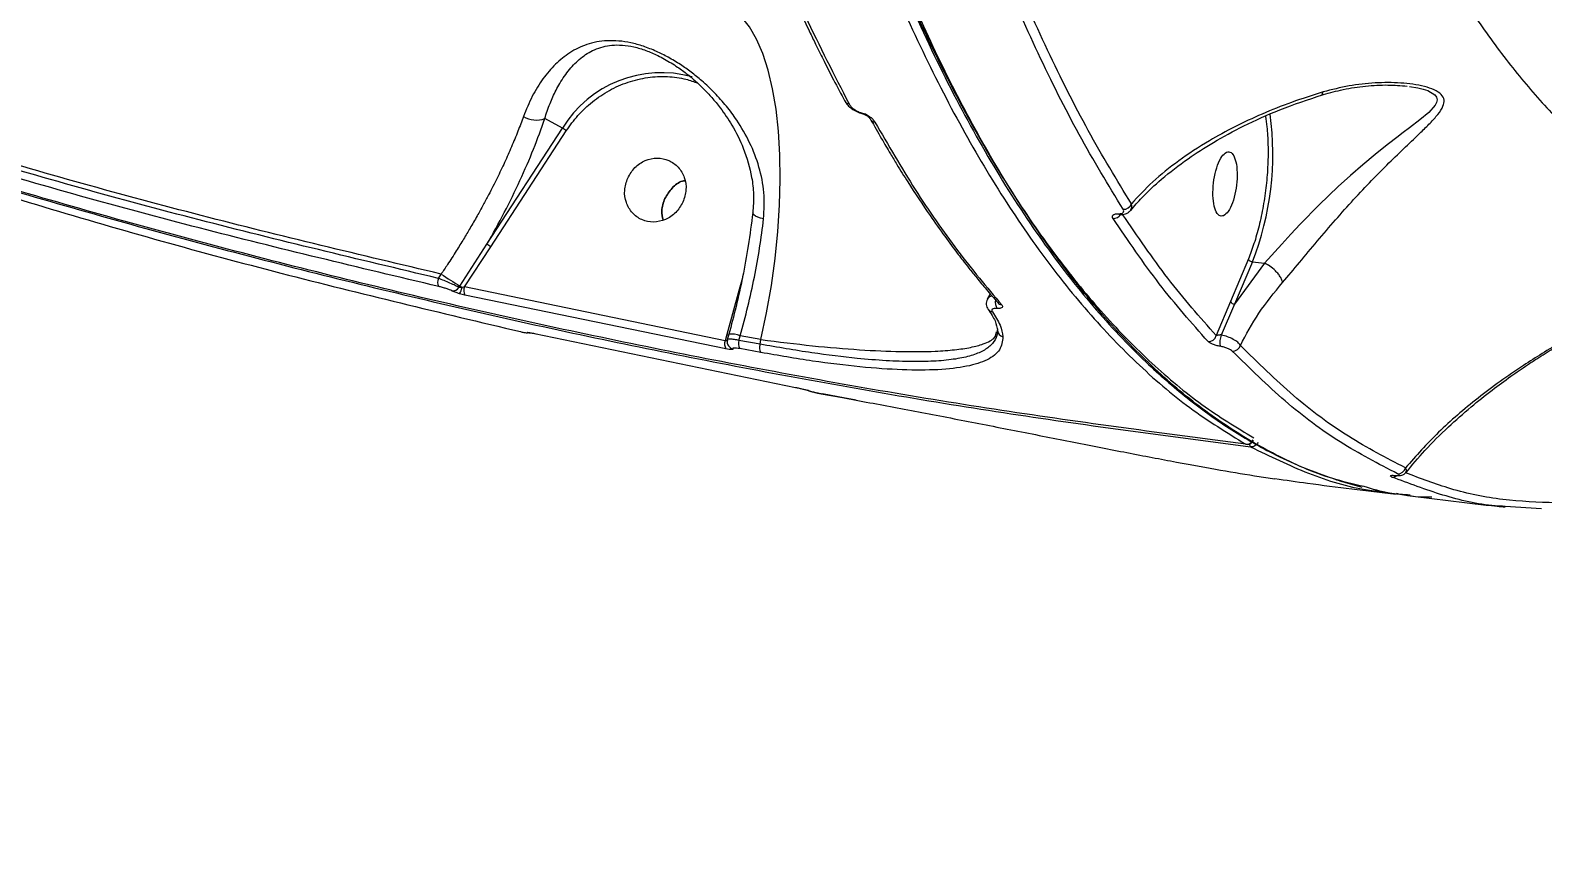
# Model space of a CAD drawing. Header units: millimetres. Extents: x -7083 to 7374, y -8368 to 7509.
# Drawn here: x 1813.5 to 2023, y -2780.8 to -2667.8 of the extents above; entities that cross this region are included whole.
import ezdxf

# ---------------------------------------------------------------- set-up
doc = ezdxf.new("R2010")
doc.units = ezdxf.units.MM
for name, color, linetype in [('DIKOM_ОБЪЕКТ', 7, 'Continuous'), ('DIKOM_РАЗМЕР_ЗОНА', 7, 'Continuous'), ('DIKOM_РАЗМЕР_ОБЪЕКТА', 7, 'Continuous')]:
    doc.layers.add(name, color=color, linetype=linetype)
doc.styles.add('style1', font='arial.ttf', dxfattribs={"width": 0.8})
doc.dimstyles.new('1-50', dxfattribs={"dimtxt": 300, "dimasz": 200, "dimexe": 100, "dimexo": 0, "dimgap": 100, "dimtad": 1, "dimtxsty": 'style1', "dimcen": 200, "dimclrd": 7, "dimclre": 7, "dimclrt": 7, "dimadec": 1, "dimazin": 2, "dimtfac": 1, "dimtmove": 0, "dimatfit": 2, "dimfxl": 0, "dimlwd": 25, "dimlwe": 18, "dimarcsym": 0})

# ---------------------------------------------------------------- blocks, each defined once
blk = doc.blocks.new('*D10')
at = {"layer": 'Defpoints', "color": 0, "transparency": 16777216}
for p in [(-5583.43, 647.96), (4593.55, 648.92), (4593.55, -5902.54)]:
    blk.add_point(p, dxfattribs=at)
at = {"layer": 'DIKOM_РАЗМЕР_ОБЪЕКТА', "color": 7, "lineweight": 18, "transparency": 16777216}
for p, q in [((-5583.43, 647.96), (-5583.43, -6002.54)), ((4593.55, 648.92), (4593.55, -6002.54))]:
    blk.add_line(p, q, dxfattribs=at)
at = {"layer": 'DIKOM_РАЗМЕР_ОБЪЕКТА', "color": 7, "lineweight": 25, "transparency": 16777216}
blk.add_line((-5383.43, -5902.54), (4393.55, -5902.54), dxfattribs=at)
at = {"layer": 'DIKOM_РАЗМЕР_ОБЪЕКТА', "color": 7, "transparency": 16777216}
for points in [[(-5383.43, -5869.2), (-5383.43, -5935.87), (-5583.43, -5902.54)], [(4393.55, -5869.2), (4393.55, -5935.87), (4593.55, -5902.54)]]:
    blk.add_solid(points, dxfattribs=at)
at = {"layer": 'DIKOM_РАЗМЕР_ОБЪЕКТА', "color": 7, "transparency": 16777216, "insert": (-226.13, -5649.37), "char_height": 300, "attachment_point": 5, "style": 'style1'}
blk.add_mtext('10150', dxfattribs=at)
blk = doc.blocks.new('*D11')
at = {"layer": 'Defpoints', "color": 0, "transparency": 16777216}
for p in [(-321.71, 5509.06), (-348.71, -4811.52), (5568.58, -4811.52)]:
    blk.add_point(p, dxfattribs=at)
at = {"layer": 'DIKOM_РАЗМЕР_ОБЪЕКТА', "color": 7, "lineweight": 18, "transparency": 16777216}
for p, q in [((-321.71, 5509.06), (5668.58, 5509.06)), ((-348.71, -4811.52), (5668.58, -4811.52))]:
    blk.add_line(p, q, dxfattribs=at)
at = {"layer": 'DIKOM_РАЗМЕР_ОБЪЕКТА', "color": 7, "lineweight": 25, "transparency": 16777216}
blk.add_line((5568.58, 5309.06), (5568.58, -4611.52), dxfattribs=at)
at = {"layer": 'DIKOM_РАЗМЕР_ОБЪЕКТА', "color": 7, "transparency": 16777216}
for points in [[(5535.25, 5309.06), (5601.91, 5309.06), (5568.58, 5509.06)], [(5535.25, -4611.52), (5601.91, -4611.52), (5568.58, -4811.52)]]:
    blk.add_solid(points, dxfattribs=at)
at = {"layer": 'DIKOM_РАЗМЕР_ОБЪЕКТА', "color": 7, "transparency": 16777216, "insert": (5315.31, 775.23), "char_height": 300, "attachment_point": 5, "rotation": 90, "style": 'style1'}
blk.add_mtext('10300', dxfattribs=at)
blk = doc.blocks.new('*D12')
at = {"layer": 'Defpoints', "color": 0, "transparency": 16777216}
for p in [(-621.71, 7509.06), (-373.6, -6811.53), (7273.89, -6811.53)]:
    blk.add_point(p, dxfattribs=at)
at = {"layer": 'DIKOM_РАЗМЕР_ЗОНА', "color": 7, "lineweight": 18, "transparency": 16777216}
for p, q in [((-621.71, 7509.06), (7373.89, 7509.06)), ((-373.6, -6811.53), (7373.89, -6811.53))]:
    blk.add_line(p, q, dxfattribs=at)
at = {"layer": 'DIKOM_РАЗМЕР_ЗОНА', "color": 7, "lineweight": 25, "transparency": 16777216}
blk.add_line((7273.89, 7309.06), (7273.89, -6611.53), dxfattribs=at)
at = {"layer": 'DIKOM_РАЗМЕР_ЗОНА', "color": 7, "transparency": 16777216}
for points in [[(7240.56, 7309.06), (7307.22, 7309.06), (7273.89, 7509.06)], [(7240.56, -6611.53), (7307.22, -6611.53), (7273.89, -6811.53)]]:
    blk.add_solid(points, dxfattribs=at)
at = {"layer": 'DIKOM_РАЗМЕР_ЗОНА', "color": 7, "transparency": 16777216, "insert": (7020.62, 1288.25), "char_height": 300, "attachment_point": 5, "rotation": 90, "style": 'style1'}
blk.add_mtext('14300', dxfattribs=at)
blk = doc.blocks.new('*D13')
at = {"layer": 'Defpoints', "color": 0, "transparency": 16777216}
for p in [(6593.53, 996.24), (-7083.43, 647.96), (6593.53, -8268.31)]:
    blk.add_point(p, dxfattribs=at)
at = {"layer": 'DIKOM_РАЗМЕР_ЗОНА', "color": 7, "lineweight": 18, "transparency": 16777216}
for p, q in [((6593.53, 996.24), (6593.53, -8368.31)), ((-7083.43, 647.96), (-7083.43, -8368.31))]:
    blk.add_line(p, q, dxfattribs=at)
at = {"layer": 'DIKOM_РАЗМЕР_ЗОНА', "color": 7, "lineweight": 25, "transparency": 16777216}
blk.add_line((-6883.43, -8268.31), (6393.53, -8268.31), dxfattribs=at)
at = {"layer": 'DIKOM_РАЗМЕР_ЗОНА', "color": 7, "transparency": 16777216}
for points in [[(-6883.43, -8234.97), (-6883.43, -8301.64), (-7083.43, -8268.31)], [(6393.53, -8234.97), (6393.53, -8301.64), (6593.53, -8268.31)]]:
    blk.add_solid(points, dxfattribs=at)
at = {"layer": 'DIKOM_РАЗМЕР_ЗОНА', "color": 7, "transparency": 16777216, "insert": (322.1, -8015.03), "char_height": 300, "attachment_point": 5, "style": 'style1'}
blk.add_mtext('13650', dxfattribs=at)

msp = doc.modelspace()

# ---------------------------------------------------------------- linework, layer by layer
at = {"layer": 'DIKOM_ОБЪЕКТ', "color": 7, "linetype": 'Continuous', "lineweight": 15}
for p, q in [((2003.898, -2675.552), (2004.214, -2675.598)), ((1887.229, -2681.412), (1884.801, -2680.069)), ((1876.78, -2697.494), (1887.229, -2681.412)), ((1877.331, -2697.842), (1887.78, -2681.76)), ((1873.026, -2703.269), (1876.78, -2697.494)), ((1873.678, -2703.393), (1877.331, -2697.842)), ((1982.237, -2699.527), (1979.765, -2705.408)), ((1982.801, -2699.91), (1980.329, -2705.792)), ((1984.455, -2700.111), (1980.329, -2705.792)), ((1982.801, -2699.91), (1984.455, -2700.111)), ((1984.459, -2700.112), (1984.455, -2700.111)), ((1870.056, -2702.207), (1870.437, -2701.621)), ((1912.166, -2702.124), (1911.718, -2703.736)), ((1872.901, -2703.462), (1873.026, -2703.269)), ((1873.678, -2703.393), (1873.342, -2703.466)), ((1909.784, -2710.84), (1873.678, -2703.393)), ((1911.718, -2703.736), (1910.021, -2709.986)), ((1946.483, -2704.355), (1946.078, -2705.097)), ((1909.878, -2711.985), (1873.743, -2704.531)), ((1979.765, -2705.408), (1977.795, -2710.143)), ((1980.329, -2705.792), (1978.475, -2710.055)), ((1883.384, -2709.861), (1919.519, -2717.315)), ((1910.021, -2709.986), (1909.784, -2710.84)), ((1910.289, -2709.954), (1910.075, -2710.724)), ((1911.693, -2710.798), (1911.869, -2710.165)), ((1914.737, -2710.693), (1911.869, -2710.165)), ((1947.524, -2709.628), (1947.434, -2709.969)), ((1914.625, -2711.338), (1911.693, -2710.798)), ((1914.722, -2712.482), (1911.787, -2711.942)), ((1914.625, -2711.338), (1914.737, -2710.693)), ((1923.09, -2718.191), (1926.025, -2718.731)), ((1923.246, -2718.166), (1926.181, -2718.705)), ((1926.176, -2718.709), (1927.904, -2719.028)), ((1983.083, -2729.544), (1985.924, -2729.958)), ((2022.849, -2734.134), (2017.812, -2733.807))]:
    msp.add_line(p, q, dxfattribs=at)
at = {"layer": 'DIKOM_ОБЪЕКТ', "color": 7, "linetype": 'Continuous', "lineweight": 15, "flags": 128}
for points in [[(1914.737, -2710.693), (1915.521, -2706.963), (1916.176, -2703.201), (1916.698, -2699.441), (1917.081, -2695.716), (1917.321, -2692.06), (1917.417, -2688.508), (1917.367, -2685.091), (1917.173, -2681.841), (1916.835, -2678.787), (1916.357, -2675.957), (1915.744, -2673.377), (1915, -2671.07), (1914.133, -2669.058), (1913.15, -2667.358), (1912.061, -2665.987)], [(2004.56, -2675.647), (2005.696, -2675.811), (2006.46, -2675.998), (2007.089, -2676.206), (2008.066, -2676.771), (2008.313, -2677.105), (2008.391, -2677.472), (2008.319, -2677.827), (2008.116, -2678.219), (2007.218, -2679.219), (2005.991, -2680.255), (2004.574, -2681.349), (2003.696, -2682.014), (2002.813, -2682.685), (2001.641, -2683.587), (2000.78, -2684.262), (1999.814, -2685.034), (1998.073, -2686.475), (1996.375, -2687.944), (1994.665, -2689.494), (1992.037, -2692.02), (1989.413, -2694.712), (1988.115, -2696.1), (1986.876, -2697.45), (1984.459, -2700.112), (1984.459, -2700.112)], [(1928.679, -2679.267), (1928.686, -2679.302), (1928.696, -2679.33), (1928.707, -2679.351), (1928.72, -2679.366), (1928.735, -2679.373), (1928.751, -2679.374), (1928.769, -2679.367), (1928.788, -2679.354)], [(1915.104, -2693.964), (1914.673, -2693.849), (1914.297, -2693.716), (1913.992, -2693.571), (1913.77, -2693.419), (1913.638, -2693.266), (1913.604, -2693.119), (1913.604, -2693.114)], [(1882.761, -2709.734), (1882.887, -2709.758), (1882.914, -2709.76)], [(1883.384, -2709.861), (1883.453, -2709.872), (1883.461, -2709.871)], [(1921.304, -2717.755), (1921.139, -2717.707), (1921.096, -2717.687)]]:
    msp.add_lwpolyline(points, dxfattribs=at)
at = {"layer": 'DIKOM_ОБЪЕКТ', "color": 7, "linetype": 'Continuous', "lineweight": 15}
for centre, radius, start, end in [((1900.941, -2689.788), 16.067, 74.54044, 148.58105), ((1927.015, -2677.245), 0.78, 209.52085, 264.34359), ((1883.603, -2676.774), 3.506, 239.73352, 289.98153), ((1930.588, -2679.785), 0.783, 210.50548, 264.38608), ((1944.887, -2684.999), 40.741, 338.53061, 7.80009), ((1881.698, -2690.766), 10.867, 55.96786, 59.40578), ((1963.601, -2692.783), 1.118, 264.8313, 329.05164), ((1964.428, -2693.065), 0.294, 220.53352, 265.58246), ((1964.988, -2691.517), 1.118, 264.847, 340.57414), ((1871.249, -2706.848), 10.867, 55.96786, 59.40578), ((1871.232, -2702.714), 1.281, 156.66948, 209.40436), ((1905.507, -2649.37), 62.929, 236.13017, 238.92543), ((1872.06, -2702.98), 0.969, 262.12445, 330.1709), ((1870.09, -2702.695), 3.342, 330.55291, 346.6619), ((1868.084, -2711.541), 9.636, 56.93, 59.13953), ((1874.849, -2703.897), 1.275, 156.69562, 209.7952), ((1946.907, -2705.992), 0.871, 210.57077, 261.72181), ((1948.483, -2705.532), 1.317, 165.40621, 219.90368), ((1948.174, -2705.047), 0.827, 218.55992, 263.06574), ((1980.381, -2705.109), 0.685, 205.93741, 265.64311), ((1882.624, -2708.786), 0.969, 256.66241, 280.0506), ((1910.551, -2707.887), 2.165, 255.83138, 262.46697), ((1910.686, -2712.996), 3.069, 67.32274, 97.42063), ((1948.453, -2709.337), 0.973, 186.81487, 258.38274), ((1976.748, -2709.897), 1.076, 265.36402, 346.79901), ((1981.675, -2711.162), 3.386, 160.91521, 187.77369), ((1911.008, -2711.315), 1.314, 158.80253, 210.6284), ((1911.028, -2711.041), 0.945, 213.7063, 258.04471), ((1912.931, -2711.272), 1.326, 159.09373, 210.37616), ((1915.868, -2711.808), 1.329, 159.26332, 210.44407), ((1980.096, -2711.205), 1.074, 265.50106, 344.72957), ((1982.932, -2725.135), 0.559, 181.24524, 227.79993), ((2002.987, -2728.268), 1.012, 265.91505, 349.66086), ((2002.217, -2728.786), 0.944, 264.36695, 308.77096)]:
    msp.add_arc(centre, radius, start, end, dxfattribs=at)
for points, knots in [([(1967.942, -2044.189), (1965.699, -2049.747), (1961.208, -2060.871), (1954.776, -2078.454), (1948.583, -2096.655), (1942.669, -2115.495), (1937.045, -2134.907), (1931.73, -2154.846), (1926.739, -2175.258), (1922.088, -2196.091), (1917.792, -2217.287), (1914.308, -2236.366), (1911.503, -2253.228), (1909.262, -2267.834), (1907.18, -2282.651), (1905.266, -2297.661), (1903.527, -2312.847), (1901.973, -2328.188), (1900.425, -2345.761), (1899.002, -2365.574), (1897.846, -2387.583), (1897.125, -2409.679), (1896.859, -2431.786), (1897.021, -2448.915), (1897.321, -2461.167), (1897.561, -2468.63), (1897.861, -2476.066), (1898.219, -2483.47), (1898.636, -2490.84), (1899.114, -2498.171), (1899.969, -2509.75), (1901.389, -2525.409), (1903.586, -2544.203), (1906.14, -2561.964), (1909.012, -2578.69), (1912.284, -2594.883), (1915.96, -2610.484), (1920.037, -2625.43), (1924.516, -2639.659), (1929.394, -2653.109), (1934.666, -2665.717), (1940.326, -2677.422), (1946.366, -2688.165), (1952.777, -2697.884), (1959.547, -2706.529), (1966.667, -2714.013), (1974.102, -2720.4), (1979.288, -2723.584), (1981.892, -2725.182)], [0, 0, 0, 0, 0.0248239, 0.0496902, 0.074599, 0.0995502, 0.1245438, 0.1495798, 0.1746582, 0.1997791, 0.2249424, 0.2501481, 0.2668666, 0.2837596, 0.3008272, 0.3180694, 0.3354861, 0.3530774, 0.3708432, 0.3960072, 0.4215132, 0.4473613, 0.4735514, 0.5000836, 0.5092169, 0.5183856, 0.5275897, 0.5368291, 0.5461038, 0.5554139, 0.5647593, 0.5906387, 0.6167852, 0.6407872, 0.66501, 0.6894536, 0.714118, 0.7390032, 0.7641093, 0.7894361, 0.8149838, 0.8407523, 0.8667415, 0.8929516, 0.9193825, 0.9460342, 0.9729067, 1, 1, 1, 1]), ([(1929.412, -2169.68), (1928.891, -2171.868), (1927.918, -2175.956), (1926.6, -2181.692), (1925.504, -2186.563), (1924.619, -2190.582), (1923.21, -2197.078), (1920.545, -2209.822), (1916.959, -2228.462), (1913.25, -2249.989), (1909.899, -2271.803), (1906.829, -2294.706), (1904.116, -2318.643), (1901.898, -2342.57), (1900.184, -2366.399), (1898.978, -2390.048), (1898.282, -2413.451), (1898.102, -2436.543), (1898.436, -2459.245), (1899.284, -2481.473), (1900.643, -2503.145), (1902.507, -2524.191), (1904.872, -2544.551), (1907.731, -2564.171), (1911.074, -2582.977), (1914.891, -2600.902), (1919.165, -2617.879), (1923.885, -2633.86), (1929.036, -2648.794), (1934.606, -2662.646), (1940.574, -2675.359), (1946.922, -2686.889), (1953.623, -2697.196), (1960.663, -2706.246), (1967.396, -2713.364), (1973.724, -2718.874), (1979.565, -2723.091), (1984.873, -2726.157), (1989.545, -2728.355), (1992.228, -2729.325), (1993.551, -2729.803)], [0, 0, 0, 0, 0.0092598, 0.0172977, 0.0240957, 0.029639, 0.0340469, 0.051097, 0.0822953, 0.1101523, 0.1380087, 0.1696628, 0.2013474, 0.2330522, 0.2647064, 0.2963609, 0.3280156, 0.3596705, 0.3913692, 0.4230611, 0.4547169, 0.4863731, 0.5180295, 0.549687, 0.5814007, 0.6130834, 0.6447423, 0.6764024, 0.7080638, 0.7397276, 0.7714562, 0.803137, 0.8348049, 0.8664753, 0.8981479, 0.9218006, 0.9454821, 0.9691872, 0.9848034, 1, 1, 1, 1]), ([(1929.463, -2169.9), (1928.948, -2171.989), (1926.763, -2180.862), (1923.26, -2196.902), (1918.984, -2217.92), (1915.112, -2239.178), (1911.618, -2260.593), (1908.509, -2282.186), (1905.788, -2303.925), (1903.467, -2325.76), (1901.563, -2347.543), (1900.081, -2369.183), (1899.021, -2390.628), (1898.382, -2411.887), (1898.167, -2432.938), (1898.38, -2453.71), (1899.022, -2474.096), (1900.086, -2493.998), (1901.567, -2513.356), (1903.46, -2532.158), (1905.766, -2550.406), (1908.485, -2568.071), (1911.61, -2585.072), (1915.119, -2601.296), (1918.997, -2616.698), (1923.241, -2631.268), (1927.842, -2644.993), (1932.799, -2657.843), (1938.096, -2669.777), (1943.71, -2680.736), (1949.608, -2690.662), (1955.765, -2699.535), (1962.181, -2707.366), (1968.859, -2714.132), (1975.781, -2719.921), (1980.583, -2722.85), (1982.991, -2724.319)], [0, 0, 0, 0, 0.0092884, 0.0394577, 0.0695441, 0.0994905, 0.1294235, 0.1593366, 0.1893941, 0.2195641, 0.2497442, 0.2797043, 0.3096446, 0.3396262, 0.3696617, 0.3998398, 0.4300056, 0.4600218, 0.4899751, 0.5198793, 0.5498043, 0.5799324, 0.6101197, 0.6402049, 0.6701322, 0.7000803, 0.7300946, 0.7600888, 0.7902151, 0.8203769, 0.8503551, 0.880182, 0.9099892, 0.9398698, 0.9698474, 1, 1, 1, 1]), ([(1998.287, -2731.059), (1996.784, -2730.711), (1992.635, -2729.75), (1986.058, -2726.82), (1978.587, -2722.429), (1971.408, -2716.851), (1964.525, -2710.203), (1957.955, -2702.516), (1951.707, -2693.844), (1945.792, -2684.237), (1940.217, -2673.747), (1934.989, -2662.427), (1930.114, -2650.333), (1925.595, -2637.517), (1921.434, -2624.034), (1917.633, -2609.939), (1914.191, -2595.287), (1911.647, -2582.787), (1909.823, -2572.772), (1908.582, -2565.443), (1907.419, -2558.03), (1906.333, -2550.539), (1905.323, -2542.975), (1904.389, -2535.344), (1903.294, -2525.536), (1902.123, -2513.47), (1900.986, -2499.059), (1899.983, -2482.784), (1899.213, -2464.602), (1898.788, -2444.495), (1898.769, -2424.338), (1899.138, -2404.196), (1899.825, -2385.585), (1900.728, -2368.51), (1901.766, -2352.936), (1903.018, -2337.329), (1904.482, -2321.709), (1906.155, -2306.099), (1908.035, -2290.521), (1910.394, -2272.931), (1913.333, -2253.384), (1916.96, -2231.978), (1920.961, -2210.841), (1925.292, -2189.994), (1928.47, -2176.402), (1930.058, -2169.612)], [0, 0, 0, 0, 0.0167735, 0.0463059, 0.0755867, 0.104616, 0.1333938, 0.1619202, 0.190195, 0.2182182, 0.24599, 0.2735103, 0.3007791, 0.3277963, 0.354562, 0.3810762, 0.4073389, 0.4333501, 0.4454217, 0.4574314, 0.4693792, 0.481265, 0.4930889, 0.5048509, 0.516551, 0.5378393, 0.5589195, 0.5797915, 0.6079166, 0.6356547, 0.6630059, 0.6899701, 0.7165474, 0.7369524, 0.7573331, 0.7776895, 0.7980216, 0.8183295, 0.8386131, 0.8588724, 0.8871931, 0.9154662, 0.9436917, 0.9718696, 1, 1, 1, 1]), ([(1983.631, -2244.122), (1982.63, -2249.575), (1980.623, -2260.497), (1977.928, -2277.057), (1975.465, -2293.742), (1973.265, -2310.532), (1971.449, -2326.334), (1969.968, -2341.136), (1968.769, -2354.942), (1967.752, -2368.807), (1966.923, -2382.712), (1966.286, -2396.635), (1965.854, -2410.321), (1965.621, -2423.762), (1965.579, -2436.956), (1965.73, -2450.123), (1966.079, -2463.242), (1966.631, -2476.288), (1967.343, -2488.415), (1968.175, -2499.64), (1969.092, -2509.985), (1970.155, -2520.236), (1971.368, -2530.376), (1972.731, -2540.391), (1974.247, -2550.264), (1976.261, -2561.964), (1978.901, -2575.304), (1982.323, -2590.004), (1986.163, -2604.119), (1989.804, -2615.62), (1993.073, -2624.793), (1995.834, -2631.898), (1998.732, -2638.734), (2001.768, -2645.287), (2004.939, -2651.54), (2008.247, -2657.481), (2012.049, -2663.684), (2016.392, -2669.988), (2021.321, -2676.198), (2026.458, -2681.749), (2031.797, -2686.614), (2037.731, -2691.064), (2044.287, -2694.886), (2051.498, -2697.749), (2057.695, -2699.361), (2061.537, -2699.551), (2062.848, -2699.615)], [0, 0, 0, 0, 0.0251037, 0.0502876, 0.0755515, 0.100895, 0.126318, 0.1470333, 0.1679094, 0.1889463, 0.2101439, 0.2315021, 0.2530208, 0.2736057, 0.2943939, 0.3153856, 0.3365806, 0.357979, 0.3795806, 0.3972692, 0.4151157, 0.4331201, 0.4512824, 0.4696026, 0.4880808, 0.5067168, 0.5369288, 0.5675631, 0.5986198, 0.630099, 0.6482785, 0.6665959, 0.6850515, 0.7036451, 0.7223769, 0.7412468, 0.7602549, 0.7853894, 0.8107125, 0.8362243, 0.8619248, 0.8878143, 0.9195038, 0.9513651, 0.9833985, 1, 1, 1, 1]), ([(1981.892, -2725.182), (1970.605, -2723.696), (1948.03, -2720.725), (1914.437, -2714.905), (1881.08, -2708.094), (1848.007, -2700.199), (1815.437, -2691.309), (1783.395, -2681.444), (1751.903, -2670.638), (1720.792, -2658.842), (1689.911, -2645.98), (1659.275, -2632.076), (1628.996, -2616.995), (1608.093, -2606.063), (1597.451, -2599.886), (1596.56, -2599.369)], [0, 0, 0, 0, 0.083195, 0.16639, 0.249585, 0.33278, 0.415975, 0.4976845, 0.579394, 0.6611035, 0.742813, 0.826008, 0.909203, 0.992398, 1, 1, 1, 1]), ([(1629.266, -2617.004), (1629.772, -2617.275), (1640.041, -2622.769), (1660.534, -2632.614), (1690.933, -2646.531), (1722.02, -2659.433), (1753.703, -2671.424), (1785.786, -2682.378), (1818.236, -2692.297), (1850.829, -2701.113), (1883.527, -2708.848), (1916.3, -2715.491), (1949.299, -2721.177), (1971.471, -2724.092), (1982.557, -2725.55)], [0, 0, 0, 0, 0.0046515, 0.0943961, 0.1841407, 0.2755169, 0.3668931, 0.4582693, 0.5496454, 0.6410216, 0.7307662, 0.8205108, 0.9102554, 1, 1, 1, 1]), ([(1909.408, -2638.112), (1909.875, -2639.463), (1910.712, -2641.887), (1911.853, -2645.033), (1912.752, -2647.449), (1913.508, -2649.436), (1914.943, -2653.132), (1916.804, -2657.685), (1919.067, -2662.869), (1920.541, -2666.079), (1921.638, -2668.394), (1922.473, -2670.123), (1923.544, -2672.284), (1924.858, -2674.862), (1925.829, -2676.678), (1926.354, -2677.659)], [0, 0, 0, 0, 0.09176, 0.1646034, 0.218586, 0.2618673, 0.306037, 0.4843539, 0.5980391, 0.7029135, 0.7371859, 0.7838559, 0.8431945, 0.9152286, 1, 1, 1, 1]), ([(1910.008, -2638.493), (1911.719, -2643.286), (1915.154, -2652.91), (1920.806, -2666.124), (1924.889, -2674.045), (1926.938, -2678.021)], [0, 0, 0, 0, 0.330661, 0.6639943, 1, 1, 1, 1]), ([(1966.042, -2691.889), (1964.03, -2688.579), (1960.012, -2681.966), (1954.384, -2670.732), (1949.036, -2658.651), (1945.764, -2649.778), (1944.126, -2645.335)], [0, 0, 0, 0, 0.2503497, 0.499999, 0.7496488, 1, 1, 1, 1]), ([(1964.888, -2692.631), (1962.838, -2689.256), (1958.764, -2682.545), (1953.093, -2671.191), (1947.77, -2659.127), (1944.531, -2650.336), (1942.921, -2645.968)], [0, 0, 0, 0, 0.2544898, 0.5059863, 0.7544897, 1, 1, 1, 1]), ([(1915.104, -2693.964), (1915.168, -2692.745), (1915.295, -2690.319), (1914.548, -2686.751), (1913.26, -2683.387), (1911.652, -2680.6), (1909.97, -2678.33), (1908.353, -2676.51), (1906.707, -2674.952), (1905.108, -2673.654), (1903.553, -2672.557), (1901.942, -2671.586), (1900.221, -2670.726), (1898.474, -2670.04), (1896.708, -2669.552), (1895.002, -2669.292), (1893.419, -2669.264), (1891.943, -2669.443), (1890.622, -2669.795), (1889.39, -2670.304), (1887.905, -2671.143), (1886.237, -2672.492), (1884.512, -2674.517), (1883.001, -2676.916), (1882.225, -2678.839), (1881.835, -2679.802)], [0, 0, 0, 0, 0.062911, 0.1251531, 0.1877615, 0.2500581, 0.2918366, 0.3338429, 0.3750536, 0.4072144, 0.4376331, 0.4700888, 0.5002954, 0.5323718, 0.5631218, 0.5938578, 0.6257023, 0.6560076, 0.6885733, 0.7189131, 0.7510726, 0.8130822, 0.8756126, 0.9376691, 1, 1, 1, 1]), ([(1884.801, -2680.069), (1884.909, -2679.722), (1885.131, -2679.006), (1885.507, -2678.002), (1885.914, -2677.043), (1886.364, -2676.113), (1886.893, -2675.155), (1887.512, -2674.19), (1888.21, -2673.267), (1888.962, -2672.435), (1889.779, -2671.695), (1890.672, -2671.052), (1891.688, -2670.507), (1892.813, -2670.109), (1894.092, -2669.881), (1895.514, -2669.862), (1897.125, -2670.104), (1898.521, -2670.521), (1899.624, -2670.96), (1900.498, -2671.353), (1901.074, -2671.676), (1901.385, -2671.85)], [0, 0, 0, 0, 0.0458991, 0.0947615, 0.1413106, 0.1877488, 0.2401062, 0.3004125, 0.3607144, 0.4206562, 0.4804541, 0.5403959, 0.6008369, 0.6652788, 0.7220429, 0.7825483, 0.8429668, 0.9031239, 0.9326631, 0.9637654, 1, 1, 1, 1]), ([(1901.388, -2671.834), (1901.994, -2672.193), (1903.094, -2672.844), (1904.59, -2673.949), (1905.814, -2674.988), (1906.901, -2676.048), (1907.987, -2677.211), (1909.326, -2678.846), (1910.886, -2681.153), (1912.477, -2684.344), (1913.42, -2687.608), (1913.773, -2690.635), (1913.662, -2692.269), (1913.604, -2693.113)], [0, 0, 0, 0, 0.0771511, 0.1401158, 0.2054191, 0.2572022, 0.3190136, 0.3910278, 0.5046117, 0.6447126, 0.8100053, 0.9018628, 1, 1, 1, 1]), ([(1870.056, -2702.207), (1858.987, -2699.576), (1836.856, -2694.315), (1804.026, -2685.145), (1782.427, -2678.19), (1771.625, -2674.712)], [0, 0, 0, 0, 0.3333846, 0.6666154, 1, 1, 1, 1]), ([(1870.437, -2701.621), (1859.345, -2698.986), (1837.167, -2693.719), (1804.268, -2684.532), (1782.626, -2677.563), (1771.802, -2674.077)], [0, 0, 0, 0, 0.3333848, 0.6666152, 1, 1, 1, 1]), ([(1887.78, -2681.76), (1888.296, -2681.039), (1889.352, -2679.563), (1891.379, -2677.675), (1893.72, -2676.096), (1896.318, -2674.955), (1899.04, -2674.306), (1901.747, -2674.192), (1904.093, -2674.476), (1905.441, -2674.971), (1905.981, -2675.17)], [0, 0, 0, 0, 0.1225613, 0.2509667, 0.3835866, 0.5184189, 0.6532512, 0.7858711, 0.9142765, 1, 1, 1, 1]), ([(1965.944, -2692.805), (1966.457, -2692.202), (1967.704, -2690.734), (1970.311, -2688.317), (1973.611, -2685.759), (1977.444, -2683.293), (1981.666, -2681.009), (1986.666, -2678.737), (1990.519, -2677.443), (1992.523, -2676.77)], [0, 0, 0, 0, 0.0958817, 0.2334025, 0.3935351, 0.5278708, 0.6731372, 0.829976, 1, 1, 1, 1]), ([(1992.595, -2676.392), (1991.122, -2676.857), (1988.185, -2677.786), (1984.112, -2679.422), (1980.303, -2681.203), (1976.389, -2683.349), (1972.533, -2685.887), (1968.881, -2688.814), (1966.987, -2690.866), (1966.042, -2691.889)], [0, 0, 0, 0, 0.1250849, 0.2495036, 0.3737833, 0.4989457, 0.6668146, 0.8338975, 1, 1, 1, 1]), ([(1986.984, -2702.772), (1987.757, -2701.862), (1989.296, -2700.05), (1991.781, -2697.052), (1994.304, -2694.099), (1996.836, -2691.261), (1999.323, -2688.618), (2001.736, -2686.185), (2004.042, -2683.961), (2005.947, -2682.159), (2007.438, -2680.692), (2008.53, -2679.492), (2009.238, -2678.43), (2009.429, -2677.494), (2009.045, -2676.711), (2008.051, -2676.071), (2006.199, -2675.461), (2003.384, -2675.075), (1999.813, -2675.083), (1996.183, -2675.471), (1993.789, -2676.085), (1992.595, -2676.392)], [0, 0, 0, 0, 0.0612775, 0.1220549, 0.1831424, 0.2440309, 0.3054807, 0.3666224, 0.428209, 0.490563, 0.5320963, 0.5739533, 0.6168028, 0.6493337, 0.6821381, 0.7149941, 0.7475591, 0.8115834, 0.8750358, 0.9376173, 1, 1, 1, 1]), ([(1992.302, -2676.855), (1993.2, -2676.595), (1995.12, -2676.041), (1998.102, -2675.581), (2001.123, -2675.351), (2003.015, -2675.491), (2003.912, -2675.558)], [0, 0, 0, 0, 0.2307481, 0.4930925, 0.7595231, 1, 1, 1, 1]), ([(1992.305, -2676.831), (1992.368, -2676.798), (1992.497, -2676.731), (1992.562, -2676.506), (1992.595, -2676.392)], [0, 0, 0, 0, 0.4902568, 1, 1, 1, 1]), ([(1926.336, -2677.628), (1926.463, -2677.826), (1926.705, -2678.204), (1927.277, -2678.713), (1927.857, -2679.065), (1928.359, -2679.275), (1928.612, -2679.341), (1928.737, -2679.374)], [0, 0, 0, 0, 0.2812311, 0.5374908, 0.7754514, 0.8896218, 1, 1, 1, 1]), ([(1926.938, -2678.021), (1927.009, -2678.133), (1927.151, -2678.359), (1927.513, -2678.706), (1927.928, -2678.984), (1928.342, -2679.175), (1928.567, -2679.236), (1928.679, -2679.267)], [0, 0, 0, 0, 0.2489023, 0.4985243, 0.7487118, 0.8743159, 1, 1, 1, 1]), ([(1881.835, -2679.802), (1881.587, -2680.476), (1881.077, -2681.856), (1880.201, -2683.978), (1879.241, -2686.141), (1878.186, -2688.359), (1877.188, -2690.324), (1876.253, -2692.077), (1875.402, -2693.615), (1874.493, -2695.195), (1873.531, -2696.807), (1872.488, -2698.492), (1871.447, -2700.113), (1870.731, -2701.181), (1870.437, -2701.621)], [0, 0, 0, 0, 0.0969257, 0.1985545, 0.297857, 0.3965173, 0.5021471, 0.5646527, 0.6339556, 0.7100597, 0.7782315, 0.8524001, 0.9393027, 1, 1, 1, 1]), ([(1876.78, -2697.494), (1877.601, -2696.022), (1879.249, -2693.067), (1881.399, -2688.642), (1883.306, -2684.267), (1884.303, -2681.469), (1884.801, -2680.069)], [0, 0, 0, 0, 0.2485377, 0.4991767, 0.7493924, 1, 1, 1, 1]), ([(1928.679, -2679.267), (1928.797, -2679.3), (1929.033, -2679.365), (1929.466, -2679.566), (1929.902, -2679.856), (1930.285, -2680.216), (1930.436, -2680.448), (1930.512, -2680.564)], [0, 0, 0, 0, 0.1256121, 0.2512712, 0.5014295, 0.7510934, 1, 1, 1, 1]), ([(1928.737, -2679.374), (1928.763, -2679.38), (1928.817, -2679.393), (1928.936, -2679.432), (1929.172, -2679.529), (1929.475, -2679.713), (1929.763, -2679.96), (1929.86, -2680.102), (1929.911, -2680.178)], [0, 0, 0, 0, 0.0363157, 0.0759062, 0.167162, 0.3965633, 0.6787637, 1, 1, 1, 1]), ([(1929.923, -2680.199), (1930.428, -2681.094), (1931.334, -2682.699), (1932.555, -2684.768), (1933.513, -2686.352), (1934.315, -2687.649), (1935.832, -2690.056), (1937.78, -2692.999), (1940.124, -2696.313), (1941.637, -2698.347), (1942.759, -2699.805), (1943.61, -2700.89), (1944.697, -2702.24), (1946.026, -2703.842), (1947, -2704.959), (1947.527, -2705.563)], [0, 0, 0, 0, 0.0917379, 0.1645741, 0.2185507, 0.2618365, 0.3060119, 0.4843491, 0.5980473, 0.7029409, 0.7372125, 0.7838832, 0.8432223, 0.9152506, 1, 1, 1, 1]), ([(1930.512, -2680.564), (1932.355, -2683.731), (1936.048, -2690.079), (1941.91, -2698.531), (1946.016, -2703.419), (1948.074, -2705.868)], [0, 0, 0, 0, 0.3319584, 0.6652917, 1, 1, 1, 1]), ([(1984.599, -2679.766), (1984.673, -2680.237), (1984.865, -2681.448), (1984.985, -2683.707), (1984.962, -2686.447), (1984.737, -2689.331), (1984.326, -2692.207), (1983.749, -2694.933), (1983.053, -2697.419), (1982.505, -2698.835), (1982.237, -2699.527)], [0, 0, 0, 0, 0.0818437, 0.2108146, 0.3439801, 0.4793465, 0.6147129, 0.7478784, 0.8768494, 1, 1, 1, 1]), ([(1901.425, -2691.158), (1901.726, -2690.657), (1902.329, -2689.656), (1903.408, -2688.819), (1904.065, -2688.698), (1904.172, -2688.678)], [0, 0, 0, 0, 0.4555861, 0.9111722, 1, 1, 1, 1]), ([(1904.172, -2688.678), (1904.065, -2688.698), (1903.408, -2688.819), (1902.329, -2689.656), (1901.726, -2690.657), (1901.425, -2691.158)], [0, 0, 0, 0, 0.0888278, 0.5444139, 1, 1, 1, 1]), ([(1901.179, -2694.121), (1901.087, -2693.699), (1900.874, -2692.713), (1901.225, -2691.723), (1901.425, -2691.158)], [0, 0, 0, 0, 0.4286013, 1, 1, 1, 1]), ([(1901.425, -2691.158), (1901.225, -2691.723), (1900.874, -2692.713), (1901.087, -2693.699), (1901.179, -2694.121)], [0, 0, 0, 0, 0.5713987, 1, 1, 1, 1]), ([(1913.604, -2693.113), (1913.41, -2694.63), (1913.034, -2697.57), (1912.23, -2701.937), (1911.332, -2706.052), (1910.63, -2708.679), (1910.289, -2709.954)], [0, 0, 0, 0, 0.2734218, 0.5296856, 0.7717327, 1, 1, 1, 1]), ([(1963.5, -2693.896), (1963.459, -2693.812), (1963.376, -2693.644), (1963.459, -2693.431), (1963.68, -2693.306), (1963.951, -2693.256), (1964.121, -2693.256), (1964.205, -2693.256)], [0, 0, 0, 0, 0.2506051, 0.5003198, 0.7496709, 0.8764176, 1, 1, 1, 1]), ([(1976.661, -2710.97), (1974.385, -2708.392), (1969.856, -2703.262), (1965.612, -2697.008), (1963.5, -2693.896)], [0, 0, 0, 0, 0.5024373, 1, 1, 1, 1]), ([(1964.205, -2693.256), (1964.286, -2693.257), (1964.451, -2693.257), (1964.714, -2693.209), (1964.929, -2693.088), (1965.007, -2692.879), (1964.928, -2692.714), (1964.888, -2692.631)], [0, 0, 0, 0, 0.1239134, 0.2503345, 0.4996289, 0.7493604, 1, 1, 1, 1]), ([(1964.339, -2693.347), (1964.337, -2693.349), (1964.329, -2693.359), (1964.373, -2693.359), (1964.406, -2693.358)], [0, 0, 0, 0, 0.2450413, 1, 1, 1, 1]), ([(1964.406, -2693.358), (1964.55, -2693.358), (1964.848, -2693.356), (1965.26, -2693.259), (1965.64, -2693.086), (1965.826, -2692.899), (1965.92, -2692.805)], [0, 0, 0, 0, 0.2302458, 0.4763094, 0.7339426, 1, 1, 1, 1]), ([(1977.795, -2710.143), (1975.536, -2707.586), (1971.075, -2702.536), (1966.894, -2696.38), (1964.83, -2693.342)], [0, 0, 0, 0, 0.5064526, 1, 1, 1, 1]), ([(1965.917, -2692.787), (1965.996, -2692.664), (1966.162, -2692.405), (1966.084, -2692.066), (1966.042, -2691.889)], [0, 0, 0, 0, 0.476835, 1, 1, 1, 1]), ([(1911.869, -2710.165), (1912.231, -2708.818), (1912.956, -2706.123), (1913.843, -2702.033), (1914.586, -2697.957), (1914.931, -2695.295), (1915.104, -2693.964)], [0, 0, 0, 0, 0.2506419, 0.5012817, 0.7506877, 1, 1, 1, 1]), ([(1986.984, -2702.772), (1986.948, -2702.63), (1986.876, -2702.346), (1986.597, -2701.864), (1986.229, -2701.397), (1985.711, -2700.883), (1985.094, -2700.415), (1984.646, -2700.201), (1984.459, -2700.112)], [0, 0, 0, 0, 0.1574844, 0.3155176, 0.4672064, 0.6068426, 0.8365709, 1, 1, 1, 1]), ([(1872.901, -2703.462), (1872.745, -2703.379), (1872.423, -2703.21), (1871.683, -2702.872), (1870.853, -2702.517), (1870.321, -2702.311), (1870.056, -2702.207)], [0, 0, 0, 0, 0.2430413, 0.4998652, 0.7497689, 1, 1, 1, 1]), ([(1871.928, -2703.939), (1871.826, -2703.891), (1871.624, -2703.794), (1871.149, -2703.626), (1870.625, -2703.467), (1870.286, -2703.384), (1870.116, -2703.343)], [0, 0, 0, 0, 0.2497896, 0.4996737, 0.7496327, 1, 1, 1, 1]), ([(1873, -2704.338), (1872.889, -2704.304), (1872.67, -2704.237), (1872.371, -2704.133), (1872.109, -2704.03), (1871.988, -2703.97), (1871.928, -2703.939)], [0, 0, 0, 0, 0.2518889, 0.5004201, 0.7510706, 1, 1, 1, 1]), ([(1873.342, -2703.466), (1873.296, -2703.472), (1873.211, -2703.483), (1873.086, -2703.489), (1872.975, -2703.485), (1872.925, -2703.469), (1872.901, -2703.462)], [0, 0, 0, 0, 0.268196, 0.5005647, 0.7622986, 1, 1, 1, 1]), ([(1873.743, -2704.531), (1873.621, -2704.502), (1873.378, -2704.445), (1873.126, -2704.373), (1873, -2704.338)], [0, 0, 0, 0, 0.5023158, 1, 1, 1, 1]), ([(1981.132, -2711.488), (1981.932, -2709.99), (1983.534, -2706.988), (1985.833, -2704.179), (1986.984, -2702.772)], [0, 0, 0, 0, 0.4991463, 1, 1, 1, 1]), ([(2044.282, -2702.808), (2041.987, -2703.593), (2037.409, -2705.16), (2031.247, -2707.977), (2025.527, -2711.005), (2019.689, -2714.595), (2013.928, -2718.76), (2008.398, -2723.501), (2005.456, -2726.799), (2003.983, -2728.45)], [0, 0, 0, 0, 0.1246301, 0.2485526, 0.3731639, 0.4988938, 0.6657639, 0.8326465, 1, 1, 1, 1]), ([(2004.082, -2729.113), (2004.927, -2728.088), (2006.687, -2725.951), (2009.755, -2722.918), (2012.895, -2720.13), (2015.813, -2717.796), (2018.44, -2715.86), (2020.528, -2714.427), (2022.136, -2713.376), (2023.32, -2712.627), (2024.414, -2711.956), (2025.586, -2711.259), (2027.067, -2710.405), (2029.102, -2709.285), (2031.792, -2707.898), (2035.212, -2706.287), (2039.34, -2704.531), (2042.508, -2703.46), (2044.158, -2702.902)], [0, 0, 0, 0, 0.1015995, 0.2118596, 0.3079638, 0.3902467, 0.4588645, 0.5171477, 0.5483367, 0.5766455, 0.6019758, 0.6251685, 0.6573946, 0.7021058, 0.7592175, 0.8287176, 0.9107988, 1, 1, 1, 1]), ([(1946.113, -2705.091), (1946.056, -2705.207), (1945.942, -2705.436), (1945.923, -2705.821), (1946.005, -2706.19), (1946.139, -2706.403), (1946.204, -2706.506)], [0, 0, 0, 0, 0.261074, 0.5179686, 0.7651737, 1, 1, 1, 1]), ([(1946.747, -2704.66), (1946.731, -2704.663), (1946.487, -2704.716), (1946.246, -2704.863), (1946.163, -2705.054), (1946.142, -2705.103)], [0, 0, 0, 0, 0.0481986, 0.7586613, 1, 1, 1, 1]), ([(1947.472, -2706.377), (1947.388, -2706.374), (1947.213, -2706.367), (1946.95, -2706.401), (1946.746, -2706.494), (1946.673, -2706.656), (1946.745, -2706.788), (1946.781, -2706.854)], [0, 0, 0, 0, 0.1220765, 0.2508324, 0.5007494, 0.7506971, 1, 1, 1, 1]), ([(1948.074, -2705.868), (1948.124, -2705.938), (1948.224, -2706.079), (1948.181, -2706.252), (1947.991, -2706.351), (1947.732, -2706.387), (1947.557, -2706.38), (1947.472, -2706.377)], [0, 0, 0, 0, 0.2499024, 0.4996347, 0.7492406, 0.8774741, 1, 1, 1, 1]), ([(1946.203, -2706.506), (1946.57, -2707.065), (1947.302, -2708.176), (1947.425, -2709.026), (1947.487, -2709.45)], [0, 0, 0, 0, 0.5020466, 1, 1, 1, 1]), ([(1881.419, -2709.592), (1881.578, -2709.627), (1881.895, -2709.697), (1882.24, -2709.757), (1882.444, -2709.776), (1882.415, -2709.745), (1882.4, -2709.729)], [0, 0, 0, 0, 0.2501829, 0.500132, 0.7500443, 1, 1, 1, 1]), ([(1882.4, -2709.729), (1882.386, -2709.718), (1882.357, -2709.696), (1882.421, -2709.689), (1882.548, -2709.699), (1882.69, -2709.722), (1882.761, -2709.734)], [0, 0, 0, 0, 0.248819, 0.4995737, 0.7479959, 1, 1, 1, 1]), ([(1882.761, -2709.734), (1882.851, -2709.75), (1883.034, -2709.784), (1883.267, -2709.835), (1883.384, -2709.861)], [0, 0, 0, 0, 0.4977235, 1, 1, 1, 1]), ([(1911.693, -2710.798), (1911.479, -2710.757), (1911.123, -2710.689), (1910.703, -2710.633), (1910.396, -2710.61), (1910.202, -2710.623), (1910.097, -2710.642), (1910.104, -2710.667), (1910.105, -2710.671)], [0, 0, 0, 0, 0.2550695, 0.423383, 0.618612, 0.8076424, 0.9738987, 1, 1, 1, 1]), ([(1947.496, -2709.182), (1947.466, -2709.609), (1947.406, -2710.463), (1946.648, -2711.505), (1945.416, -2712.358), (1943.674, -2713.007), (1941.443, -2713.461), (1938.751, -2713.713), (1935.627, -2713.771), (1932.095, -2713.643), (1927.544, -2713.274), (1921.782, -2712.577), (1917.046, -2711.757), (1914.625, -2711.338)], [0, 0, 0, 0, 0.0835444, 0.1671674, 0.2508968, 0.3326186, 0.4158775, 0.5006961, 0.5814806, 0.6647231, 0.7504379, 0.8724588, 1, 1, 1, 1]), ([(1948.257, -2710.29), (1948.174, -2710.925), (1948.009, -2712.197), (1946.235, -2713.549), (1943.38, -2714.473), (1939.409, -2714.93), (1934.432, -2714.944), (1928.567, -2714.526), (1921.984, -2713.732), (1917.144, -2712.899), (1914.722, -2712.482)], [0, 0, 0, 0, 0.1253476, 0.2508608, 0.3753431, 0.5006248, 0.6251939, 0.7503299, 0.8750618, 1, 1, 1, 1]), ([(1914.737, -2710.693), (1917.153, -2710.995), (1921.967, -2711.596), (1928.466, -2712.136), (1934.206, -2712.395), (1938.506, -2712.351), (1941.629, -2712.119), (1943.859, -2711.787), (1945.834, -2711.244), (1947.204, -2710.547), (1947.311, -2709.87), (1947.354, -2709.596)], [0, 0, 0, 0, 0.1320368, 0.2631547, 0.393357, 0.5226467, 0.6089662, 0.6961494, 0.7841971, 0.9124878, 1, 1, 1, 1]), ([(1978.475, -2710.055), (1978.443, -2710.054), (1978.376, -2710.052), (1978.238, -2710.056), (1978.073, -2710.072), (1977.907, -2710.103), (1977.833, -2710.129), (1977.795, -2710.143)], [0, 0, 0, 0, 0.1023863, 0.2116978, 0.4523526, 0.7193728, 1, 1, 1, 1]), ([(1981.132, -2711.488), (1981.027, -2711.348), (1980.817, -2711.067), (1980.182, -2710.646), (1979.374, -2710.274), (1978.777, -2710.128), (1978.475, -2710.055)], [0, 0, 0, 0, 0.2456665, 0.4929123, 0.743924, 1, 1, 1, 1]), ([(1910.121, -2710.762), (1910.124, -2710.775), (1910.129, -2710.797), (1910.099, -2710.82), (1910.055, -2710.836), (1909.99, -2710.845), (1909.902, -2710.848), (1909.828, -2710.843), (1909.784, -2710.84)], [0, 0, 0, 0, 0.2090566, 0.3443817, 0.5000312, 0.6559494, 0.7913535, 1, 1, 1, 1]), ([(1910.832, -2711.966), (1910.844, -2711.995), (1910.867, -2712.054), (1910.676, -2712.082), (1910.344, -2712.064), (1910.033, -2712.011), (1909.878, -2711.985)], [0, 0, 0, 0, 0.2502517, 0.5000146, 0.7500015, 1, 1, 1, 1]), ([(1910.095, -2710.669), (1910.076, -2710.748), (1910.036, -2710.91), (1910.059, -2711.174), (1910.145, -2711.437), (1910.26, -2711.59), (1910.318, -2711.666)], [0, 0, 0, 0, 0.2398193, 0.4901951, 0.7458715, 1, 1, 1, 1]), ([(1911.787, -2711.942), (1911.632, -2711.916), (1911.321, -2711.864), (1910.989, -2711.848), (1910.797, -2711.878), (1910.82, -2711.936), (1910.832, -2711.966)], [0, 0, 0, 0, 0.2499987, 0.4999868, 0.7497512, 1, 1, 1, 1]), ([(1978.32, -2711.62), (1978.138, -2711.584), (1977.774, -2711.513), (1977.275, -2711.344), (1976.876, -2711.156), (1976.732, -2711.032), (1976.661, -2710.97)], [0, 0, 0, 0, 0.2502644, 0.5000223, 0.7499123, 1, 1, 1, 1]), ([(1980.012, -2712.276), (1979.939, -2712.214), (1979.792, -2712.09), (1979.384, -2711.9), (1978.877, -2711.729), (1978.506, -2711.656), (1978.32, -2711.62)], [0, 0, 0, 0, 0.2500976, 0.5000335, 0.7500505, 1, 1, 1, 1]), ([(2002.915, -2729.277), (2000.251, -2727.898), (1994.943, -2725.149), (1987.295, -2719.458), (1982.433, -2714.663), (1980.012, -2712.276)], [0, 0, 0, 0, 0.3360057, 0.669339, 1, 1, 1, 1]), ([(2003.983, -2728.45), (2001.344, -2727.084), (1996.071, -2724.355), (1988.438, -2718.69), (1983.569, -2713.89), (1981.132, -2711.488)], [0, 0, 0, 0, 0.333511, 0.6664883, 1, 1, 1, 1]), ([(1919.519, -2717.315), (1919.686, -2717.348), (1920.021, -2717.414), (1920.538, -2717.535), (1921, -2717.656), (1921.202, -2717.722), (1921.304, -2717.755)], [0, 0, 0, 0, 0.2502289, 0.4999982, 0.7499906, 1, 1, 1, 1]), ([(1921.282, -2717.746), (1921.347, -2717.767), (1921.536, -2717.829), (1922.001, -2717.949), (1922.593, -2718.087), (1922.976, -2718.162), (1923.167, -2718.199)], [0, 0, 0, 0, 0.1529312, 0.4369128, 0.7191719, 1, 1, 1, 1]), ([(1921.304, -2717.755), (1921.405, -2717.789), (1921.608, -2717.855), (1922.07, -2717.974), (1922.587, -2718.093), (1922.923, -2718.158), (1923.09, -2718.191)], [0, 0, 0, 0, 0.2500089, 0.5000026, 0.7497715, 1, 1, 1, 1]), ([(1926.025, -2718.731), (1928.536, -2719.194), (1933.562, -2720.121), (1941.459, -2721.637), (1949.382, -2723.188), (1957.159, -2724.726), (1964.622, -2726.196), (1971.544, -2727.528), (1977.859, -2728.692), (1981.341, -2729.26), (1983.083, -2729.544)], [0, 0, 0, 0, 0.1253276, 0.2508333, 0.3753374, 0.5006094, 0.6251935, 0.7503219, 0.875062, 1, 1, 1, 1]), ([(1981.892, -2725.182), (1981.994, -2725.184), (1982.199, -2725.189), (1982.496, -2725.065), (1982.751, -2724.861), (1982.858, -2724.67), (1982.912, -2724.575)], [0, 0, 0, 0, 0.2499997, 0.4999997, 0.7499998, 1, 1, 1, 1]), ([(1981.968, -2725.186), (1982.028, -2725.194), (1982.2, -2725.219), (1982.448, -2725.141), (1982.687, -2725), (1982.842, -2724.847), (1982.913, -2724.73), (1982.938, -2724.69)], [0, 0, 0, 0, 0.1581854, 0.4449039, 0.6469136, 0.878295, 1, 1, 1, 1]), ([(1983.575, -2724.942), (1983.522, -2725.037), (1983.415, -2725.228), (1983.16, -2725.432), (1982.864, -2725.556), (1982.659, -2725.552), (1982.557, -2725.55)], [0, 0, 0, 0, 0.2500002, 0.5000003, 0.7500003, 1, 1, 1, 1]), ([(1982.557, -2725.55), (1985.217, -2726.841), (1990.516, -2729.415), (1996.752, -2731.334), (2000.342, -2731.709), (2001.151, -2731.794)], [0, 0, 0, 0, 0.4384473, 0.8733134, 1, 1, 1, 1]), ([(2002.125, -2729.725), (2002.054, -2729.691), (2001.914, -2729.623), (2001.877, -2729.541), (2002.003, -2729.495), (2002.243, -2729.484), (2002.436, -2729.497), (2002.528, -2729.503)], [0, 0, 0, 0, 0.2502526, 0.4996962, 0.7493792, 0.8805436, 1, 1, 1, 1]), ([(2002.42, -2729.496), (2002.418, -2729.498), (2002.413, -2729.503), (2002.464, -2729.505), (2002.555, -2729.512), (2002.602, -2729.516)], [0, 0, 0, 0, 0.1464313, 0.5552705, 1, 1, 1, 1]), ([(2002.528, -2729.503), (2002.616, -2729.508), (2002.8, -2729.52), (2003.032, -2729.51), (2003.152, -2729.464), (2003.115, -2729.382), (2002.982, -2729.312), (2002.915, -2729.277)], [0, 0, 0, 0, 0.1200366, 0.2505904, 0.5002672, 0.749776, 1, 1, 1, 1]), ([(2002.602, -2729.516), (2002.774, -2729.525), (2003.1, -2729.542), (2003.473, -2729.484), (2003.796, -2729.358), (2003.967, -2729.185), (2004.046, -2729.105)], [0, 0, 0, 0, 0.2946406, 0.5615903, 0.7966882, 1, 1, 1, 1]), ([(2004.053, -2729.094), (2004.098, -2728.999), (2004.186, -2728.809), (2004.05, -2728.569), (2003.983, -2728.45)], [0, 0, 0, 0, 0.5035867, 1, 1, 1, 1]), ([(2024.806, -2733.313), (2022.354, -2733.221), (2017.45, -2733.037), (2010.509, -2731.621), (2006.085, -2729.932), (2004.008, -2729.139)], [0, 0, 0, 0, 0.3465615, 0.6931718, 1, 1, 1, 1]), ([(1985.927, -2729.935), (1987.428, -2730.151), (1993.004, -2730.957), (1998.602, -2731.621), (2002.694, -2732.106)], [0, 0, 0, 0, 0.2691067, 1, 1, 1, 1]), ([(1994.093, -2729.982), (1994.213, -2730.022), (1994.648, -2730.166), (1995.494, -2730.426), (1996.664, -2730.775), (1997.523, -2730.999), (1997.962, -2731.114)], [0, 0, 0, 0, 0.0952959, 0.3457306, 0.6660764, 1, 1, 1, 1]), ([(2004.654, -2732.233), (2003.689, -2732.173), (2001.534, -2732.039), (1999.443, -2731.408), (1998.287, -2731.059)], [0, 0, 0, 0, 0.4475979, 1, 1, 1, 1]), ([(2017.812, -2733.807), (2017.342, -2733.78), (2014.419, -2733.618), (2009.163, -2732.385), (2004.467, -2730.61), (2002.125, -2729.725)], [0, 0, 0, 0, 0.0875869, 0.5447365, 1, 1, 1, 1]), ([(2002.709, -2731.98), (2004.123, -2732.246), (2005.758, -2732.555), (2007.437, -2732.476), (2007.665, -2732.465)], [0, 0, 0, 0, 0.8641676, 1, 1, 1, 1]), ([(2004.641, -2732.344), (2008.655, -2732.848), (2013.039, -2733.398), (2017.433, -2733.84), (2017.805, -2733.877)], [0, 0, 0, 0, 0.915373, 1, 1, 1, 1])]:
    msp.add_open_spline(points, degree=3, knots=knots, dxfattribs=at)
for points in [[(1870.116, -2703.343), (1859.04, -2700.71), (1836.889, -2695.445), (1804.031, -2686.266), (1782.413, -2679.306), (1771.604, -2675.826)], [(1782.907, -2682.075), (1793.716, -2685.555), (1815.335, -2692.515), (1848.192, -2701.694), (1870.344, -2706.959), (1881.419, -2709.592)], [(1978.807, -2693.547), (1978.593, -2693.576), (1978.164, -2693.635), (1977.657, -2692.858), (1977.355, -2691.563), (1977.305, -2689.886), (1977.515, -2688.095), (1977.953, -2686.474), (1978.553, -2685.21), (1978.995, -2684.886), (1979.216, -2684.724)], [(1979.216, -2684.724), (1979.43, -2684.695), (1979.86, -2684.636), (1980.366, -2685.413), (1980.668, -2686.708), (1980.718, -2688.385), (1980.508, -2690.177), (1980.07, -2691.797), (1979.47, -2693.061), (1979.028, -2693.385), (1978.807, -2693.547)], [(1896.284, -2688.316), (1896.584, -2687.804), (1897.183, -2686.781), (1898.683, -2685.801), (1900.357, -2685.439), (1902.004, -2685.772), (1903.361, -2686.746), (1904.213, -2688.208), (1904.48, -2689.957), (1904.111, -2691.08), (1903.926, -2691.641)], [(1903.926, -2691.641), (1903.627, -2692.153), (1903.027, -2693.176), (1901.528, -2694.156), (1899.853, -2694.518), (1898.207, -2694.185), (1896.849, -2693.211), (1895.998, -2691.749), (1895.73, -2690), (1896.1, -2688.877), (1896.284, -2688.316)], [(1982.237, -2699.527), (1982.257, -2699.571), (1982.297, -2699.658), (1982.437, -2699.779), (1982.614, -2699.873), (1982.738, -2699.898), (1982.801, -2699.91)], [(1946.781, -2706.854), (1947.192, -2707.479), (1948.015, -2708.728), (1948.176, -2709.769), (1948.257, -2710.29)]]:
    msp.add_open_spline(points, degree=3, dxfattribs=at)

# ---------------------------------------------------------------- dimensions: what is measured, and where the dimension line sits
at = {"layer": 'DIKOM_РАЗМЕР_ЗОНА'}
dim = msp.add_linear_dim(base=(7273.891, -6811.526), p1=(-621.712, 7509.064), p2=(-373.605, -6811.526), angle=90, text='14300', dimstyle='1-50', dxfattribs=at)
dim.commit()
dim.dimension.update_dxf_attribs({"geometry": '*D12', "text_midpoint": (7273.891, 1288.251), "dimtype": 160})
dim = msp.add_linear_dim(base=(6593.528, -8268.308), p1=(-7083.425, 647.956), p2=(6593.528, 996.237), text='13650', dimstyle='1-50', dxfattribs=at)
dim.commit()
dim.dimension.update_dxf_attribs({"geometry": '*D13', "text_midpoint": (322.101, -8268.308), "dimtype": 160})
at = {"layer": 'DIKOM_РАЗМЕР_ОБЪЕКТА'}
dim = msp.add_linear_dim(base=(5568.58, -4811.525), p1=(-321.712, 5509.064), p2=(-348.712, -4811.525), angle=90, text='10300', dimstyle='1-50', dxfattribs=at)
dim.commit()
dim.dimension.update_dxf_attribs({"geometry": '*D11', "text_midpoint": (5568.58, 775.227), "dimtype": 160})
dim = msp.add_linear_dim(base=(4593.55, -5902.538), p1=(-5583.425, 647.956), p2=(4593.55, 648.921), text='10150', dimstyle='1-50', dxfattribs=at)
dim.commit()
dim.dimension.update_dxf_attribs({"geometry": '*D10', "text_midpoint": (-226.127, -5902.538), "dimtype": 160})

doc.saveas('drawing.dxf')
